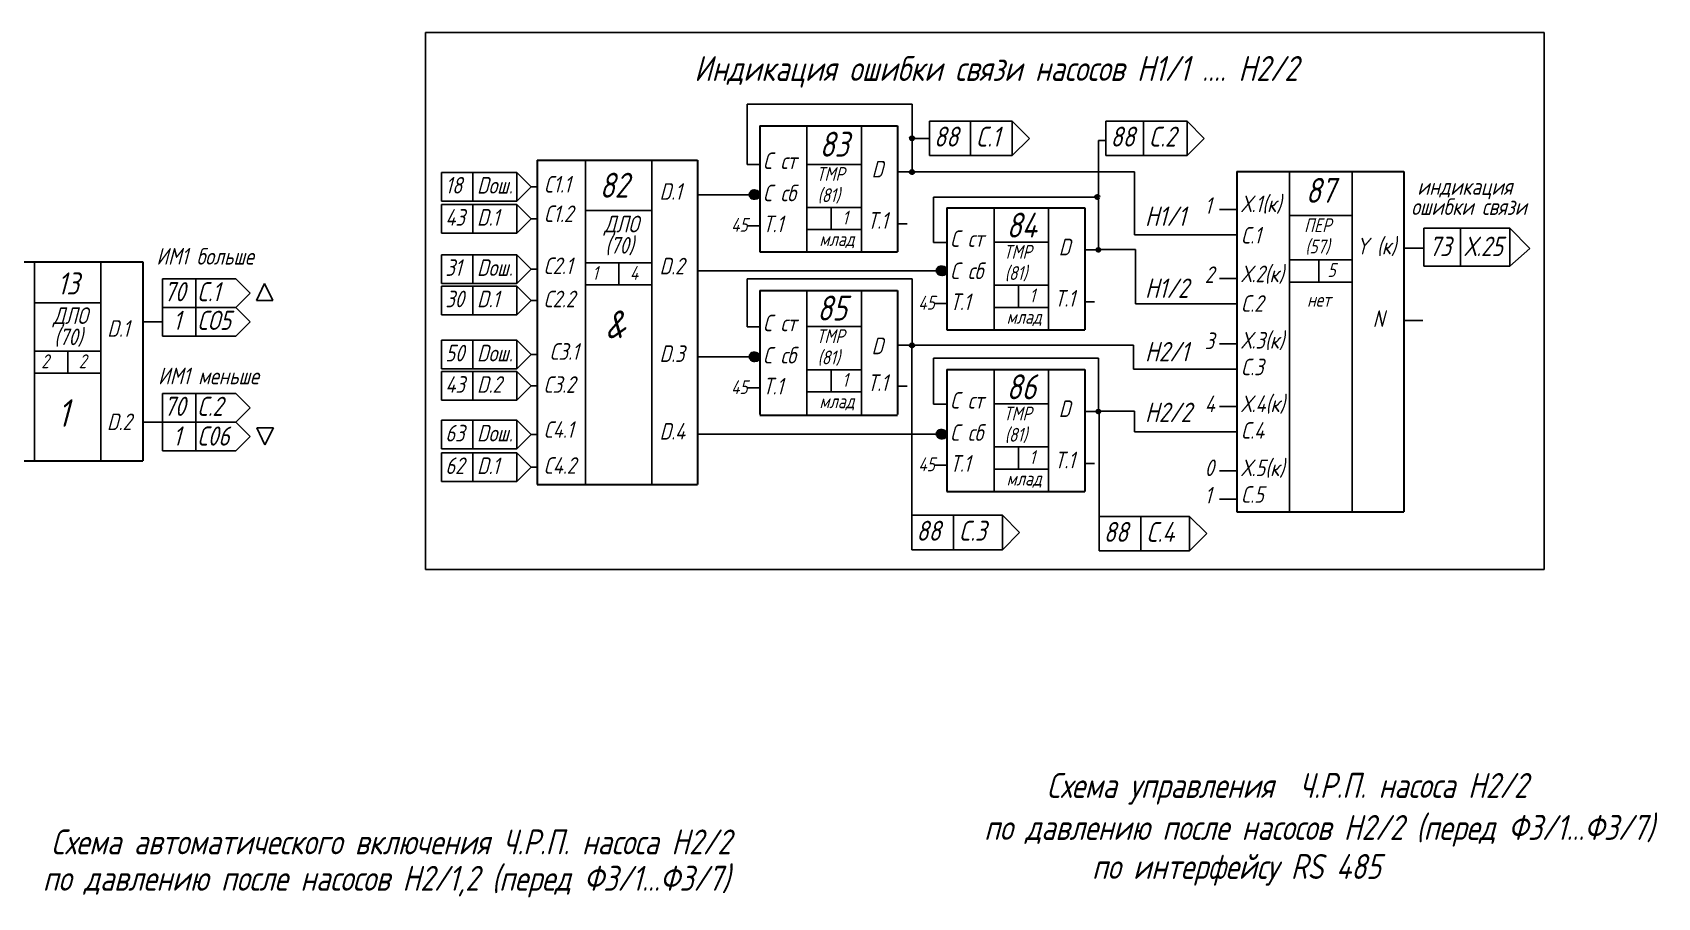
# Model space of a CAD drawing. Header units: millimetres. Extents: x -1319 to 706, y 709 to 3169.
# Drawn here: x -202.4 to 91.3, y 1265.1 to 1421.4 of the extents above; entities that cross this region are included whole.
import ezdxf

# ---------------------------------------------------------------- set-up
doc = ezdxf.new("R2010")
doc.units = ezdxf.units.MM
doc.layers.add('Текст', color=7, linetype='Continuous', lineweight=50)
doc.styles.add('GOST тип А', font='GOST_A.TTF', dxfattribs={"oblique": 15})
doc.styles.add('АСУТП', font='GOST_A.TTF', dxfattribs={"oblique": 15, "height": 2.5})

msp = doc.modelspace()

# ---------------------------------------------------------------- hatches: boundary and pattern name
h = msp.add_hatch(color=7)
edge = h.paths.add_edge_path()
edge.add_arc((-43.42, 1402.24), 0.2, 0, 360)
h = msp.add_hatch(color=7)
edge = h.paths.add_edge_path()
edge.add_arc((-43.42, 1396.17), 0.2, 0, 360)
for points in [[(-72.95, 1392.08, 1), (-70.97, 1392.08, 1)], [(-72.95, 1392.08, 1), (-70.97, 1392.08, 1)], [(-39.11, 1378.33, 1), (-37.13, 1378.33, 1)], [(-39.11, 1378.33, 1), (-37.13, 1378.33, 1)], [(-72.95, 1362.78, 1), (-70.97, 1362.78, 1)], [(-72.95, 1362.78, 1), (-70.97, 1362.78, 1)], [(-39.11, 1348.81, 1), (-37.13, 1348.81, 1)], [(-39.11, 1348.81, 1), (-37.13, 1348.81, 1)]]:
    msp.add_hatch(color=7).paths.add_polyline_path(points)
h = msp.add_hatch(color=7)
edge = h.paths.add_edge_path()
edge.add_arc((-9.92, 1391.64), 0.2, 0, 360)
h = msp.add_hatch(color=7)
edge = h.paths.add_edge_path()
edge.add_arc((-9.73, 1382.1), 0.2, 0, 360)
h = msp.add_hatch(color=7)
edge = h.paths.add_edge_path()
edge.add_arc((-43.42, 1364.86), 0.2, 0, 360)
h = msp.add_hatch(color=7)
edge = h.paths.add_edge_path()
edge.add_arc((-9.73, 1352.9), 0.2, 0, 360)

# ---------------------------------------------------------------- linework, layer by layer
for p, q in [((-131.38, 1421.35), (-131.38, 1324.35)), ((70.85, 1421.35), (-131.38, 1421.35)), ((70.85, 1324.35), (70.85, 1421.35)), ((-73.24, 1408.43), (-43.42, 1408.43)), ((-43.42, 1408.43), (-43.42, 1396.32)), ((-25.3, 1405.35), (-40.26, 1405.35)), ((-40.26, 1405.35), (-40.26, 1399.13)), ((-32.84, 1405.35), (-32.84, 1399.13)), ((-25.3, 1405.35), (-22.18, 1402.24)), ((-25.3, 1405.35), (-25.3, 1399.13)), ((6.29, 1405.34), (-8.36, 1405.34)), ((-8.36, 1405.34), (-8.36, 1399.12)), ((-1.57, 1405.34), (-1.57, 1399.12)), ((6.29, 1405.34), (9.4, 1402.23)), ((6.29, 1405.34), (6.29, 1399.12)), ((-43.42, 1402.24), (-40.26, 1402.24)), ((-43.22, 1402.24), (-43.22, 1402.29)), ((-25.3, 1399.13), (-22.18, 1402.24)), ((-9.72, 1391.64), (-9.72, 1401.84)), ((-9.72, 1401.84), (-8.36, 1401.84)), ((6.29, 1399.12), (9.4, 1402.23)), ((-40.26, 1399.13), (-25.3, 1399.13)), ((-8.36, 1399.12), (6.29, 1399.12)), ((-114.85, 1396.09), (-128.48, 1396.09)), ((-128.48, 1396.09), (-128.48, 1390.91)), ((-122.82, 1396.09), (-122.82, 1390.91)), ((-114.85, 1396.09), (-112.26, 1393.5)), ((-114.85, 1396.09), (-114.85, 1390.91)), ((-43.22, 1396.17), (-46.02, 1396.17)), ((-43.42, 1396.2), (-23.76, 1396.2)), ((-43.22, 1396.17), (-43.22, 1396.22)), ((-23.76, 1396.2), (-3.2, 1396.2)), ((-3.2, 1384.8), (-3.2, 1396.2)), ((-114.85, 1390.91), (-112.26, 1393.5)), ((-128.48, 1390.91), (-114.85, 1390.91)), ((-114.85, 1390.3), (-128.48, 1390.3)), ((-128.48, 1390.3), (-128.48, 1385.11)), ((-122.82, 1390.3), (-122.82, 1385.11)), ((-114.85, 1390.3), (-112.26, 1387.7)), ((-114.85, 1390.3), (-114.85, 1385.11)), ((-82.23, 1392.05), (-70.93, 1392.05)), ((-71.81, 1392.05), (-82.23, 1392.05)), ((-39.53, 1391.64), (-9.72, 1391.64)), ((-9.72, 1391.64), (-9.72, 1391.69)), ((-9.72, 1391.64), (-9.72, 1382.25)), ((-114.85, 1385.11), (-112.26, 1387.7)), ((-128.48, 1385.11), (-114.85, 1385.11)), ((-114.85, 1381.22), (-128.48, 1381.22)), ((-128.48, 1381.22), (-128.48, 1376.03)), ((-122.82, 1381.22), (-122.82, 1376.03)), ((-114.85, 1381.22), (-112.26, 1378.63)), ((-114.85, 1381.22), (-114.85, 1376.03)), ((-9.53, 1382.1), (-12.19, 1382.1)), ((-9.73, 1382.13), (-3, 1382.13)), ((-9.53, 1382.1), (-9.53, 1382.16)), ((-3, 1372.37), (-3, 1382.13)), ((-114.85, 1376.03), (-112.26, 1378.63)), ((-82.23, 1378.3), (-57.58, 1378.3)), ((-57.58, 1378.3), (-38.49, 1378.3)), ((-128.48, 1376.03), (-114.85, 1376.03)), ((-114.85, 1375.55), (-128.48, 1375.55)), ((-128.48, 1375.55), (-128.48, 1370.37)), ((-122.82, 1375.55), (-122.82, 1370.37)), ((-114.85, 1375.55), (-112.26, 1372.96)), ((-114.85, 1375.55), (-114.85, 1370.37)), ((-73.24, 1376.83), (-43.42, 1376.83)), ((-43.42, 1376.83), (-43.42, 1365.01)), ((-114.85, 1370.37), (-112.26, 1372.96)), ((-128.48, 1370.37), (-114.85, 1370.37)), ((-114.85, 1365.77), (-128.48, 1365.77)), ((-128.48, 1365.77), (-128.48, 1360.59)), ((-122.82, 1365.77), (-122.82, 1360.59)), ((-114.85, 1365.77), (-112.26, 1363.18)), ((-114.85, 1365.77), (-114.85, 1360.59)), ((-114.85, 1360.59), (-112.26, 1363.18)), ((-43.22, 1364.86), (-46.02, 1364.86)), ((-43.45, 1364.82), (-43.45, 1333.63)), ((-43.42, 1364.89), (-23.76, 1364.89)), ((-43.22, 1364.86), (-43.22, 1364.91)), ((-23.76, 1364.89), (-3.41, 1364.89)), ((-3.41, 1364.89), (-3.41, 1360.57)), ((-128.48, 1360.59), (-114.85, 1360.59)), ((-82.23, 1362.75), (-71.81, 1362.75)), ((-39.53, 1362.51), (-9.72, 1362.51)), ((-9.72, 1362.51), (-9.72, 1353.05)), ((-114.85, 1360.1), (-128.48, 1360.1)), ((-128.48, 1360.1), (-128.48, 1354.92)), ((-122.82, 1360.1), (-122.82, 1354.92)), ((-114.85, 1360.1), (-112.26, 1357.51)), ((-114.85, 1360.1), (-114.85, 1354.92)), ((-114.85, 1354.92), (-112.26, 1357.51)), ((-128.48, 1354.92), (-114.85, 1354.92)), ((-9.53, 1352.9), (-12.19, 1352.9)), ((-9.73, 1352.93), (-3.2, 1352.93)), ((-9.58, 1353.04), (-9.58, 1328.75)), ((-9.53, 1352.9), (-9.53, 1352.95)), ((-3.2, 1349.2), (-3.2, 1352.93)), ((15.3, 1334.77), (15.3, 1354.14)), ((-114.85, 1351.31), (-128.48, 1351.31)), ((-128.48, 1351.31), (-128.48, 1346.13)), ((-122.82, 1351.31), (-122.82, 1346.13)), ((-114.85, 1351.31), (-112.26, 1348.72)), ((-114.85, 1351.31), (-114.85, 1346.13)), ((-114.85, 1346.13), (-112.26, 1348.72)), ((-82.23, 1348.78), (-37.97, 1348.78)), ((-128.48, 1346.13), (-114.85, 1346.13)), ((-114.85, 1345.42), (-128.48, 1345.42)), ((-128.48, 1345.42), (-128.48, 1340.24)), ((-122.82, 1345.42), (-122.82, 1340.24)), ((-114.85, 1345.42), (-112.26, 1342.83)), ((-114.85, 1345.42), (-114.85, 1340.24)), ((-114.85, 1340.24), (-112.26, 1342.83)), ((-128.48, 1340.24), (-114.85, 1340.24)), ((-27.09, 1334.15), (-43.45, 1334.15)), ((-43.45, 1334.15), (-43.45, 1327.93)), ((-35.92, 1334.15), (-35.92, 1327.93)), ((-27.09, 1334.15), (-23.98, 1331.04)), ((-27.09, 1334.15), (-27.09, 1327.93)), ((6.77, 1333.94), (-9.58, 1333.94)), ((-9.58, 1333.94), (-9.58, 1327.72)), ((-2.05, 1333.94), (-2.05, 1327.72)), ((6.77, 1333.94), (9.88, 1330.83)), ((6.77, 1333.94), (6.77, 1327.72)), ((-27.09, 1327.93), (-23.98, 1331.04)), ((6.77, 1327.72), (9.88, 1330.83)), ((-43.45, 1327.93), (-27.09, 1327.93)), ((-9.58, 1327.72), (6.77, 1327.72)), ((-131.38, 1324.35), (70.85, 1324.35))]:
    msp.add_line(p, q)
at = {"color": 7}
for p, q in [((-73.24, 1408.43), (-73.24, 1397.49)), ((-62.42, 1404.52), (-62.42, 1381.72)), ((-52.55, 1404.52), (-52.55, 1381.72)), ((-102.43, 1398.3), (-102.43, 1339.73)), ((-90.43, 1398.3), (-90.43, 1339.73)), ((-70.93, 1397.49), (-73.24, 1397.49)), ((-62.42, 1397.54), (-52.55, 1397.54)), ((24.8, 1396.27), (24.8, 1334.77)), ((36.13, 1396.27), (36.13, 1334.77)), ((-111.21, 1393.5), (-112.26, 1393.5)), ((-70.98, 1392.04), (-70.93, 1392.04)), ((-70.98, 1392.04), (-70.93, 1392.04)), ((-62.42, 1389.75), (-52.55, 1389.75)), ((-58.02, 1389.75), (-58.02, 1385.75)), ((-39.53, 1391.64), (-39.53, 1383.42)), ((-28.59, 1389.67), (-28.59, 1367.65)), ((-18.72, 1389.67), (-18.72, 1367.65)), ((-111.21, 1387.7), (-112.26, 1387.7)), ((-102.43, 1389.18), (-90.43, 1389.18)), ((-46.02, 1386.78), (-44.3, 1386.78)), ((15.3, 1389.37), (12.15, 1389.37)), ((24.8, 1388.28), (36.13, 1388.28)), ((-70.93, 1386.45), (-73.17, 1386.45)), ((-62.42, 1385.75), (-52.55, 1385.75)), ((15.3, 1384.8), (-3.2, 1384.8)), ((64.65, 1386.02), (49.08, 1386.02)), ((49.08, 1386.02), (49.08, 1379.16)), ((55.74, 1386.02), (55.74, 1379.16)), ((64.65, 1386.02), (68.25, 1382.35)), ((64.65, 1386.02), (64.65, 1379.16)), ((-37.1, 1383.42), (-39.53, 1383.42)), ((-28.59, 1383.48), (-18.72, 1383.48)), ((45.46, 1382.42), (48.9, 1382.42)), ((64.65, 1379.16), (68.25, 1382.35)), ((-202.05, 1379.93), (-202.05, 1343.96)), ((-190.05, 1379.93), (-190.05, 1343.96)), ((-111.21, 1378.63), (-112.26, 1378.63)), ((-102.43, 1379.77), (-90.43, 1379.77)), ((-96.43, 1379.77), (-96.43, 1375.77)), ((-37.15, 1378.29), (-37.1, 1378.29)), ((-37.15, 1378.29), (-37.1, 1378.29)), ((24.8, 1380.28), (36.13, 1380.28)), ((30.13, 1380.28), (30.13, 1376.28)), ((49.08, 1379.16), (64.65, 1379.16)), ((-165.68, 1376.85), (-178.92, 1376.85)), ((-178.92, 1376.85), (-178.92, 1371.66)), ((-172.87, 1376.85), (-172.87, 1371.66)), ((-165.68, 1376.85), (-163.09, 1374.26)), ((-160.48, 1375.99), (-161.94, 1372.94)), ((-160.48, 1375.99), (-158.95, 1372.94)), ((-111.24, 1375.76), (-111.17, 1375.76)), ((-111.24, 1375.76), (-111.17, 1375.76)), ((-102.43, 1375.77), (-90.43, 1375.77)), ((-73.24, 1376.83), (-73.24, 1368.18)), ((-28.59, 1375.69), (-18.72, 1375.69)), ((-24.19, 1375.69), (-24.19, 1371.69)), ((15.3, 1376.94), (12.15, 1376.94)), ((24.8, 1376.28), (36.13, 1376.28)), ((-202.05, 1372.51), (-190.05, 1372.51)), ((-165.68, 1371.66), (-163.09, 1374.26)), ((-163.09, 1374.26), (-163.09, 1374.26)), ((-158.95, 1372.94), (-161.94, 1372.94)), ((-111.21, 1372.96), (-112.26, 1372.96)), ((-62.42, 1374.77), (-62.42, 1352.34)), ((-52.55, 1374.77), (-52.55, 1352.34)), ((-37.1, 1372.39), (-39.34, 1372.39)), ((-12.19, 1372.72), (-10.46, 1372.72)), ((15.3, 1372.37), (-3, 1372.37)), ((-182.49, 1369.07), (-178.92, 1369.07)), ((-165.68, 1371.66), (-178.92, 1371.66)), ((-178.92, 1371.66), (-178.92, 1366.48)), ((-178.92, 1371.66), (-165.68, 1371.66)), ((-172.87, 1371.66), (-172.87, 1366.48)), ((-165.68, 1371.66), (-163.09, 1369.07)), ((-165.68, 1366.48), (-163.09, 1369.07)), ((-163.09, 1369.07), (-163.09, 1369.07)), ((-111.24, 1370.09), (-111.17, 1370.09)), ((-111.24, 1370.09), (-111.17, 1370.09)), ((-28.59, 1371.69), (-18.72, 1371.69)), ((45.46, 1369.33), (48.9, 1369.33)), ((-178.92, 1366.48), (-165.68, 1366.48)), ((-70.93, 1368.18), (-73.24, 1368.18)), ((-62.42, 1368.24), (-52.55, 1368.24)), ((-202.05, 1363.82), (-190.05, 1363.82)), ((-196.05, 1363.82), (-196.05, 1359.82)), ((-111.21, 1363.18), (-112.26, 1363.18)), ((15.3, 1365.14), (12.15, 1365.14)), ((-111.24, 1360.31), (-111.17, 1360.31)), ((-111.24, 1360.31), (-111.17, 1360.31)), ((-70.98, 1362.73), (-70.93, 1362.73)), ((-70.98, 1362.73), (-70.93, 1362.73)), ((-62.42, 1360.45), (-52.55, 1360.45)), ((-58.02, 1360.45), (-58.02, 1356.45)), ((-39.53, 1362.51), (-39.53, 1354.22)), ((-28.59, 1360.46), (-28.59, 1338.45)), ((-18.72, 1360.46), (-18.72, 1338.45)), ((15.3, 1360.57), (-3.41, 1360.57)), ((-202.05, 1359.82), (-190.05, 1359.82)), ((-111.21, 1357.51), (-112.26, 1357.51)), ((-46.02, 1357.48), (-44.3, 1357.48)), ((-165.68, 1356.13), (-178.92, 1356.13)), ((-178.92, 1356.13), (-178.92, 1350.95)), ((-172.87, 1356.13), (-172.87, 1350.95)), ((-165.68, 1356.13), (-163.09, 1353.54)), ((-111.24, 1354.64), (-111.17, 1354.64)), ((-111.24, 1354.64), (-111.17, 1354.64)), ((-70.93, 1357.15), (-73.17, 1357.15)), ((-62.42, 1356.45), (-52.55, 1356.45)), ((-28.59, 1354.27), (-18.72, 1354.27)), ((-165.68, 1350.95), (-163.09, 1353.54)), ((-163.09, 1353.54), (-163.09, 1353.54)), ((-37.1, 1354.22), (-39.53, 1354.22)), ((15.3, 1353.77), (12.15, 1353.77)), ((-182.49, 1350.95), (-178.92, 1350.95)), ((-178.92, 1350.95), (-165.68, 1350.95)), ((-165.68, 1350.95), (-178.92, 1350.95)), ((-178.92, 1350.95), (-178.92, 1345.76)), ((-172.87, 1350.95), (-172.87, 1345.76)), ((-165.68, 1350.95), (-163.09, 1348.36)), ((-158.86, 1349.93), (-161.85, 1349.93)), ((-160.39, 1346.88), (-161.85, 1349.93)), ((-160.39, 1346.88), (-158.86, 1349.93)), ((-111.21, 1348.72), (-112.26, 1348.72)), ((-37.15, 1348.77), (-37.1, 1348.77)), ((-37.15, 1348.77), (-37.1, 1348.77)), ((15.3, 1349.2), (-3.2, 1349.2)), ((-178.92, 1345.76), (-165.68, 1345.76)), ((-165.68, 1345.76), (-163.09, 1348.36)), ((-163.09, 1348.36), (-163.09, 1348.36)), ((-28.59, 1346.48), (-18.72, 1346.48)), ((-24.19, 1346.48), (-24.19, 1342.48)), ((-111.21, 1342.83), (-112.26, 1342.83)), ((-37.1, 1343.18), (-39.34, 1343.18)), ((-12.19, 1343.51), (-10.46, 1343.51)), ((-28.59, 1342.48), (-18.72, 1342.48)), ((15.3, 1342.2), (12.15, 1342.2)), ((15.3, 1337.04), (12.15, 1337.04))]:
    msp.add_line(p, q, dxfattribs=at)
at = {"color": 7, "lineweight": 30}
for p, q in [((-70.93, 1404.52), (-46.02, 1404.52)), ((-70.93, 1404.52), (-70.93, 1381.72)), ((-46.02, 1404.52), (-46.02, 1381.72)), ((-111.17, 1398.3), (-82.23, 1398.3)), ((-111.17, 1398.3), (-111.17, 1339.73)), ((-82.23, 1398.3), (-82.23, 1339.73)), ((15.3, 1396.27), (45.46, 1396.27)), ((15.3, 1396.27), (15.3, 1334.77)), ((45.46, 1396.27), (45.46, 1334.77)), ((-37.1, 1389.67), (-12.19, 1389.67)), ((-37.1, 1389.67), (-37.1, 1367.65)), ((-12.19, 1389.67), (-12.19, 1367.65)), ((-70.93, 1381.72), (-46.02, 1381.72)), ((-210.84, 1379.93), (-182.49, 1379.93)), ((-182.49, 1379.93), (-182.49, 1343.96)), ((-70.93, 1374.77), (-46.02, 1374.77)), ((-70.93, 1374.77), (-70.93, 1352.34)), ((-46.02, 1374.77), (-46.02, 1352.34)), ((-37.1, 1367.65), (-12.19, 1367.65)), ((-37.1, 1360.46), (-12.19, 1360.46)), ((-37.1, 1360.46), (-37.1, 1338.45)), ((-12.19, 1360.46), (-12.19, 1338.45)), ((-70.93, 1352.21), (-46.02, 1352.21)), ((-210.84, 1343.96), (-182.49, 1343.96)), ((-111.17, 1339.73), (-82.23, 1339.73)), ((-37.1, 1338.45), (-12.19, 1338.45)), ((15.3, 1334.77), (45.46, 1334.77))]:
    msp.add_line(p, q, dxfattribs=at)
at = {"color": 7, "lineweight": 60}
for centre in [(-43.42, 1402.24), (-43.42, 1396.17), (-9.92, 1391.64), (-9.73, 1382.1), (-43.42, 1364.86), (-9.73, 1352.9)]:
    msp.add_circle(centre, 0.2, dxfattribs=at)
at = {"color": 7, "lineweight": 30}
for centre in [(-71.99, 1392.08), (-71.99, 1392.08), (-71.99, 1392.08), (-71.81, 1392.05), (-71.81, 1392.05), (-38.15, 1378.33), (-38.15, 1378.33), (-38.15, 1378.33), (-37.97, 1378.3), (-37.97, 1378.3), (-71.99, 1362.78), (-71.99, 1362.78), (-71.99, 1362.78), (-71.81, 1362.75), (-71.81, 1362.75), (-38.15, 1348.81), (-38.15, 1348.81), (-38.15, 1348.81), (-37.97, 1348.78), (-37.97, 1348.78)]:
    msp.add_circle(centre, 0.825, dxfattribs=at)

# ---------------------------------------------------------------- texts
at = {"style": 'АСУТП', "oblique": 15}
for s, height, p in [('88', 3.6, (-39.44, 1400.75)), ('C.1', 3.6, (-31.92, 1400.75)), ('88', 3.6, (-7.54, 1400.75)), ('C.2', 3.6, (-0.65, 1400.75)), ('18', 3, (-127.79, 1392.26)), ('Dош.', 3, (-122.06, 1392.26)), ('индикация ', 3, (47.92, 1392.04)), ('1', 3, (9.49, 1388.6)), ('ошибки связи', 3, (46.83, 1388.4)), ('43', 3, (-127.79, 1386.46)), ('D.1', 3, (-122.06, 1386.46)), ('31', 3, (-127.79, 1377.39)), ('Dош.', 3, (-122.06, 1377.39)), ('2', 3, (9.49, 1376.1)), ('30', 3, (-127.79, 1371.72)), ('D.1', 3, (-122.06, 1371.72)), ('3', 3, (9.49, 1364.16)), ('50', 3, (-127.79, 1361.94)), ('Dош.', 3, (-122.06, 1361.94)), ('43', 3, (-127.79, 1356.27)), ('D.2', 3, (-122.06, 1356.27)), ('4', 3, (9.49, 1352.78)), ('63', 3, (-127.79, 1347.48)), ('Dош.', 3, (-122.06, 1347.48)), ('62', 3, (-127.79, 1341.59)), ('D.1', 3, (-122.06, 1341.59)), ('0', 3, (9.49, 1341.22)), ('1', 3, (9.49, 1336.28)), ('88', 3.6, (-42.63, 1329.55)), ('C.3', 3.6, (-35, 1329.55)), ('88', 3.6, (-8.76, 1329.34)), ('C.4', 3.6, (-1.13, 1329.34))]:
    msp.add_text(s, height=height, dxfattribs=at).set_placement(p)
at = {"layer": 'Текст', "color": 7, "lineweight": 15, "style": 'GOST тип А', "oblique": 15}
for s, height, p in [('Индикация ошибки связи насосов Н1/1 .... Н2/2', 4.5, (-82.79, 1412.61)), ('83', 4.5, (-60.15, 1398.93)), ('С ст', 3, (-70.36, 1396.69)), ('C1.1', 3, (-110.02, 1392.44)), ('82', 4.5, (-99.91, 1391.52)), ('ТМР', 2.5, (-60.69, 1394.55)), ('D', 3, (-50.74, 1395.17)), ('D.1', 3, (-89.07, 1391.14)), ('С сб', 3, (-70.36, 1390.87)), ('(81)', 2.5, (-60.49, 1390.71)), ('87', 4.5, (27.74, 1390.59)), ('C1.2', 3, (-110.02, 1387.11)), (' Н1/1 ', 3.5, (-3.1, 1386.42)), ('Х.1(к) ', 3, (16.07, 1388.91)), ('ДЛО', 3, (-99.1, 1385.25)), ('45', 2.5, (-76.12, 1385.36)), ('Т.1', 3, (-70.36, 1385.28)), ('1', 2.5, (-56.03, 1386.66)), ('Т.1', 3, (-51.46, 1385.9)), ('84', 4.5, (-26.35, 1384.31)), ('ПЕР', 2.5, (27.46, 1385.29)), ('(70)', 3, (-98.89, 1381.41)), ('млад', 2.5, (-60.16, 1382.79)), ('С ст', 3, (-36.52, 1382.63)), ('D', 3, (-16.9, 1381.1)), ('С.1', 3, (16.07, 1383.23)), ('(57)', 2.5, (27.67, 1381.45)), ('Y (к)', 3, (36.9, 1381.28)), ('73', 3.5, (50.06, 1380.97)), ('Х.25', 3.5, (56.4, 1380.97)), ('ИМ1 больше', 3, (-180.02, 1379.43)), ('С2.1', 3, (-110.02, 1377.71)), ('ТМР', 2.5, (-26.86, 1380.49)), ('13', 4, (-197.9, 1374.02)), ('1', 2.5, (-101.22, 1376.68)), ('4', 2.5, (-94.43, 1376.68)), ('D.2', 3, (-89.07, 1377.66)), ('С сб', 3, (-36.52, 1376.8)), ('(81)', 2.5, (-26.65, 1376.65)), ('Х.2(к) ', 3, (16.07, 1376.25)), ('5', 2.5, (31.69, 1377.19)), ('70', 3.456, (-178.64, 1372.81)), ('С.1', 3.456, (-172.61, 1372.81)), ('1', 2.5, (-22.19, 1372.59)), ('Т.1', 3, (-17.62, 1371.84)), (' Н1/2 ', 3.5, (-3.1, 1373.42)), ('С2.2', 3, (-110.02, 1371.71)), ('85', 4.5, (-60.58, 1369.33)), ('45', 2.5, (-42.29, 1371.29)), ('Т.1', 3, (-36.52, 1371.21)), ('С.2', 3, (16.07, 1370.9)), ('нет', 2.5, (28, 1371.83)), ('ДЛО', 3, (-198.72, 1368.71)), ('D.1', 3, (-188.91, 1366.39)), ('1', 3.46, (-176.99, 1367.63)), ('СО5', 3.456, (-172.61, 1367.63)), ('&', 5, (-98.88, 1366.13)), ('С ст', 3, (-70.36, 1367.39)), ('млад', 2.5, (-26.32, 1368.73)), ('N', 3, (39.86, 1368.16)), ('(70)', 3, (-198.51, 1364.87)), ('ТМР', 2.5, (-60.69, 1365.25)), ('D', 3, (-50.74, 1363.25)), ('Х.3(к) ', 3, (16.07, 1364.26)), ('2', 2.5, (-200.83, 1360.72)), ('2', 2.5, (-194.05, 1360.72)), ('С3.1', 3, (-108.94, 1362.23)), ('D.3', 3, (-89.07, 1361.84)), ('С сб', 3, (-70.36, 1361.56)), ('(81)', 2.5, (-60.49, 1361.41)), (' Н2/1 ', 3.5, (-3.1, 1361.95)), ('ИМ1 меньше', 3, (-179.71, 1357.81)), ('С.3', 3, (16.07, 1359.44)), ('С3.2', 3, (-110.02, 1356.26)), ('45', 2.5, (-76.12, 1356.05)), ('Т.1', 3, (-70.36, 1355.97)), ('1', 2.5, (-56.03, 1357.35)), ('Т.1', 3, (-51.46, 1356.6)), ('86', 4.5, (-26.35, 1355.1)), ('1', 5, (-197.9, 1350.11)), ('70', 3.456, (-178.64, 1352.1)), ('С.2', 3.456, (-172.61, 1352.1)), ('млад', 2.5, (-60.16, 1353.49)), ('С ст', 3, (-36.52, 1353.42)), ('D', 3, (-16.9, 1351.89)), (' Н2/2 ', 3.5, (-3.1, 1350.99)), ('Х.4(к) ', 3, (16.07, 1352.79)), ('D.2', 3, (-188.96, 1349.53)), ('ТМР', 2.5, (-26.86, 1351.28)), ('1', 3.46, (-176.99, 1346.73)), ('С06', 3.456, (-172.61, 1346.73)), ('С4.1', 3, (-110, 1348.13)), ('D.4', 3, (-89.07, 1347.82)), ('С сб', 3, (-36.52, 1347.59)), ('(81)', 2.5, (-26.65, 1347.44)), ('С.4', 3, (16.07, 1347.97)), ('1', 2.5, (-22.19, 1343.39)), ('Т.1', 3, (-17.62, 1342.63)), ('С4.2', 3, (-110, 1341.64)), ('45', 2.5, (-42.29, 1342.09)), ('Т.1', 3, (-36.52, 1342.01)), ('Х.5(к) ', 3, (16.07, 1341.22)), ('млад', 2.5, (-26.32, 1339.52)), ('С.5', 3, (16.07, 1336.4)), ('Cхема управления  Ч.Р.П. насоса Н2/2  ', 4.5, (-19.2, 1283.09)), ('по давлению после насосов Н2/2 (перед Ф3/1...Ф3/7)  ', 4.5, (-30.39, 1275.5)), ('Cхема автоматического включения Ч.Р.П. насоса Н2/2 ', 4.5, (-199.18, 1272.89)), ('по интерфейсу RS 485 ', 4.5, (-10.89, 1268.45)), ('по давлению после насосов Н2/1,2 (перед Ф3/1...Ф3/7) ', 4.5, (-200.56, 1266.32))]:
    msp.add_text(s, height=height, dxfattribs=at).set_placement(p)

doc.saveas('drawing.dxf')
